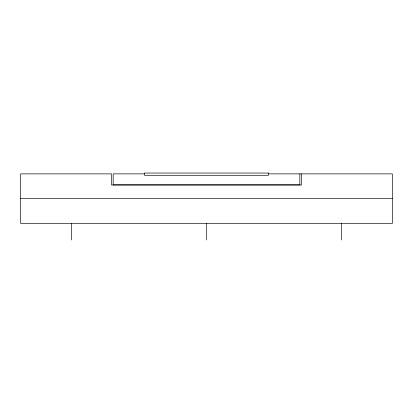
<?xml version="1.0" encoding="UTF-8"?>
<svg xmlns="http://www.w3.org/2000/svg" width="413" height="413" viewBox="0 0 413 413"><rect width="100%" height="100%" fill="white"/><g stroke="black" fill="none" stroke-linecap="round" stroke-linejoin="round"><path stroke-width="0.62" d="M144.55 173.873L113.162 173.873L113.162 184.838L299.838 184.838L299.838 173.873M268.45 173.873L392.35 173.873L392.35 223.433L20.65 223.433L20.65 173.873L111.51 173.873L111.51 185.029L301.49 185.029L301.49 173.873M20.65 198.653L392.35 198.653M341.551 223.433L341.551 239.953M206.5 223.433L206.5 239.953M71.449 223.433L71.449 239.953M268.45 173.047L144.55 173.047L144.55 175.298L268.45 175.298L268.45 173.047"/></g></svg>
